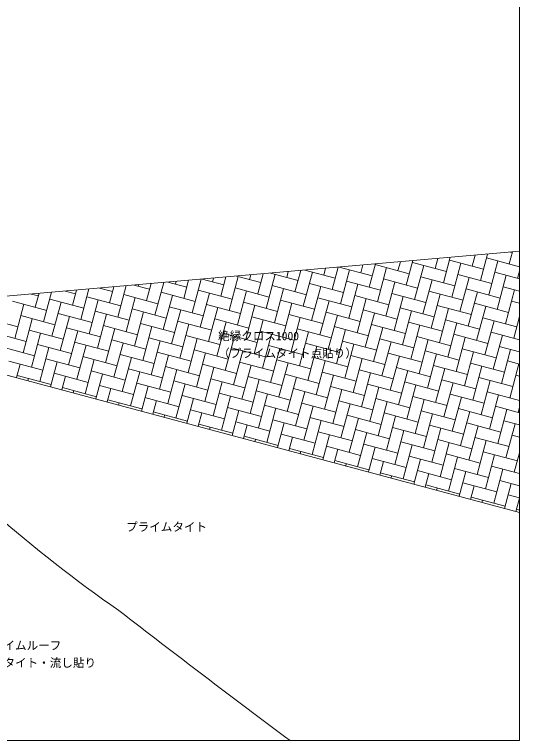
# Model space of a CAD drawing. Units: millimetres, scale not verified. Extents: x -690 to 690, y -478 to 478.
# Drawn here: x 253 to 690, y -478 to 150 of the extents above; entities that cross this region are included whole.
import ezdxf
from ezdxf.enums import TextEntityAlignment as Align

# ---------------------------------------------------------------- set-up
doc = ezdxf.new("R2010")
doc.units = ezdxf.units.MM
doc.header["$LTSCALE"] = 2
for name, color, linetype, lineweight in [('0-0_0', 7, 'Continuous', 18), ('0-1_WAKU', 7, 'Continuous', 18), ('0-2_BOUSUI', 1, 'Continuous', 18), ('0-3_MOJI', 7, 'Continuous', 18), ('0-4_HATCH', 9, 'Continuous', 18)]:
    doc.layers.add(name, color=color, linetype=linetype, lineweight=lineweight)
doc.styles.add('ＭＳ ゴシック', font='')
doc.styles.get('ＭＳ ゴシック').set_extended_font_data('MS Gothic')

msp = doc.modelspace()

# ---------------------------------------------------------------- linework, layer by layer
at = {"layer": '0-0_0'}
for p, q in [((122.474, -104.321), (690, -54.669)), ((116.19, -126.682), (690, -280.434))]:
    msp.add_line(p, q, dxfattribs=at)
at = {"layer": '0-1_WAKU'}
msp.add_lwpolyline([(-690, -477.5), (690, -477.5), (690, 477.5), (-690, 477.5)], close=True, dxfattribs=at)
msp.add_lwpolyline([(-690, -477.5), (690, -477.5), (690, 477.5), (-690, 477.5)], close=True, dxfattribs=at)
at = {"layer": '0-2_BOUSUI'}
for centre, radius, start, end in [((1052.734, 653.013), 1240.808, 228.80776, 235.1459), ((6319.485, 7355.922), 9763.54, 232.2615, 233.35162)]:
    msp.add_arc(centre, radius, start, end, dxfattribs=at)
at = {"layer": '0-4_HATCH'}
for p, q in [((681.151, -65.662), (683.955, -55.198)), ((683.781, -55.848), (681.994, -55.369)), ((592.122, -83.88), (597.788, -62.736)), ((617.009, -69.512), (619.33, -60.852)), ((624.194, -81.955), (630.101, -59.909)), ((658.894, -70.216), (629.453, -62.328)), ((649.08, -67.587), (651.642, -58.025)), ((656.265, -80.03), (662.413, -57.082)), ((690, -68.033), (661.524, -60.403)), ((527.98, -87.73), (533.163, -68.39)), ((562.681, -75.991), (534.03, -68.314)), ((552.867, -73.362), (554.704, -66.506)), ((560.051, -85.805), (565.475, -65.563)), ((594.752, -74.066), (565.311, -66.178)), ((567.236, -98.249), (575.124, -68.807)), ((584.938, -71.437), (587.017, -63.679)), ((626.823, -72.141), (597.382, -64.253)), ((599.307, -96.324), (607.196, -66.882)), ((631.378, -94.399), (639.267, -64.957)), ((663.449, -92.474), (671.338, -63.032)), ((456.654, -79.137), (457.766, -74.987)), ((463.838, -91.58), (468.537, -74.044)), ((471.023, -104.024), (478.911, -74.582)), ((498.539, -79.841), (474.845, -73.492)), ((488.725, -77.212), (490.079, -72.16)), ((495.909, -89.655), (500.85, -71.217)), ((503.094, -102.099), (510.982, -72.657)), ((530.61, -77.916), (504.437, -70.903)), ((520.796, -75.287), (522.392, -69.333)), ((535.165, -100.174), (543.053, -70.732)), ((666.078, -82.66), (636.637, -74.771)), ((690, -78.551), (668.708, -72.846)), ((688.336, -78.105), (690, -71.893)), ((402.326, -85.616), (386.066, -81.26)), ((392.512, -82.987), (393.141, -80.641)), ((399.696, -95.43), (403.912, -79.698)), ((406.881, -107.874), (414.683, -78.756)), ((434.397, -83.691), (415.659, -78.671)), ((424.583, -81.062), (425.454, -77.814)), ((431.767, -93.505), (436.224, -76.871)), ((438.952, -105.949), (446.84, -76.507)), ((466.468, -81.766), (445.252, -76.082)), ((569.865, -88.435), (540.424, -80.546)), ((601.936, -86.51), (572.495, -78.621)), ((574.42, -110.692), (582.309, -81.251)), ((634.007, -84.585), (604.566, -76.696)), ((606.491, -108.767), (614.38, -79.326)), ((638.562, -106.842), (646.451, -77.401)), ((670.633, -104.917), (678.522, -75.476)), ((310.668, -113.649), (317.744, -87.237)), ((338.184, -89.466), (326.881, -86.438)), ((328.37, -86.837), (328.515, -86.295)), ((335.554, -99.28), (339.286, -85.352)), ((342.739, -111.724), (350.057, -84.41)), ((370.255, -87.541), (356.473, -83.849)), ((360.441, -84.912), (360.828, -83.468)), ((367.625, -97.355), (371.599, -82.525)), ((374.81, -109.799), (382.37, -81.583)), ((473.652, -94.21), (444.211, -86.321)), ((505.723, -92.285), (476.282, -84.396)), ((478.207, -116.467), (486.096, -87.026)), ((537.794, -90.36), (508.353, -82.471)), ((510.278, -114.542), (518.167, -85.101)), ((542.349, -112.617), (550.238, -83.176)), ((673.263, -95.103), (643.821, -87.214)), ((690, -89.07), (675.892, -85.289)), ((274.042, -93.316), (267.695, -91.616)), ((271.412, -103.13), (274.661, -91.006)), ((278.596, -115.574), (285.432, -90.064)), ((306.113, -91.391), (297.288, -89.027)), ((303.483, -101.205), (306.974, -88.179)), ((345.368, -101.91), (315.927, -94.021)), ((377.439, -99.985), (347.998, -92.096)), ((409.51, -98.06), (380.069, -90.171)), ((381.994, -122.242), (389.883, -92.801)), ((441.581, -96.135), (412.14, -88.246)), ((414.065, -120.317), (421.954, -90.876)), ((446.136, -118.392), (454.025, -88.951)), ((577.049, -100.878), (547.608, -92.989)), ((609.121, -98.953), (579.679, -91.064)), ((581.604, -123.135), (589.493, -93.694)), ((641.192, -97.028), (611.75, -89.139)), ((613.675, -121.21), (621.564, -91.769)), ((645.746, -119.285), (653.635, -89.844)), ((677.817, -117.36), (685.706, -87.919)), ((281.226, -105.76), (251.785, -97.871)), ((313.297, -103.835), (283.856, -95.946)), ((285.781, -128.017), (293.67, -98.576)), ((317.852, -126.092), (325.741, -96.651)), ((349.923, -124.167), (357.812, -94.726)), ((480.836, -106.653), (451.395, -98.764)), ((512.907, -104.728), (483.466, -96.839)), ((485.391, -128.91), (493.28, -99.469)), ((544.978, -102.803), (515.537, -94.914)), ((517.462, -126.985), (525.351, -97.544)), ((549.533, -125.06), (557.422, -95.619)), ((680.447, -107.547), (651.005, -99.658)), ((690, -99.588), (683.076, -97.733)), ((253.71, -129.942), (261.598, -100.501)), ((352.552, -114.353), (323.111, -106.464)), ((384.623, -112.428), (355.182, -104.539)), ((416.694, -110.503), (387.253, -102.614)), ((389.178, -134.685), (397.067, -105.244)), ((448.765, -108.578), (419.324, -100.689)), ((421.249, -132.76), (429.138, -103.319)), ((453.32, -130.835), (461.209, -101.394)), ((584.234, -113.322), (554.792, -105.433)), ((616.305, -111.397), (586.863, -103.508)), ((588.788, -135.579), (596.677, -106.137)), ((648.376, -109.472), (618.934, -101.583)), ((620.859, -133.654), (628.748, -104.212)), ((652.93, -131.729), (660.819, -102.287)), ((256.339, -120.128), (226.898, -112.239)), ((288.41, -118.203), (258.969, -110.314)), ((320.481, -116.278), (291.04, -108.389)), ((292.965, -140.46), (300.854, -111.019)), ((325.036, -138.535), (332.925, -109.094)), ((357.107, -136.61), (364.996, -107.169)), ((488.021, -119.097), (458.579, -111.208)), ((520.092, -117.172), (490.65, -109.283)), ((492.575, -141.354), (500.464, -111.912)), ((552.163, -115.247), (522.721, -107.358)), ((524.646, -139.429), (532.535, -109.987)), ((556.717, -137.504), (564.606, -108.062)), ((687.631, -119.99), (658.19, -112.101)), ((685.001, -129.804), (690, -111.149)), ((260.894, -142.385), (268.783, -112.944)), ((359.737, -126.797), (330.295, -118.908)), ((391.808, -124.872), (362.366, -116.983)), ((423.879, -122.947), (394.437, -115.058)), ((396.362, -147.129), (404.251, -117.687)), ((455.95, -121.022), (426.508, -113.133)), ((428.433, -145.204), (436.322, -115.762)), ((460.504, -143.279), (468.393, -113.837)), ((591.418, -125.765), (561.976, -117.876)), ((623.489, -123.84), (594.047, -115.951)), ((595.972, -148.022), (603.861, -118.581)), ((655.56, -121.915), (626.119, -114.026)), ((628.044, -146.097), (635.932, -116.656)), ((660.115, -144.172), (668.003, -114.731)), ((263.523, -132.572), (234.082, -124.683)), ((295.595, -130.647), (266.153, -122.758)), ((268.078, -154.829), (275.967, -125.387)), ((327.666, -128.722), (298.224, -120.833)), ((300.149, -152.904), (308.038, -123.462)), ((332.22, -150.979), (340.109, -121.537)), ((364.291, -149.054), (372.18, -119.612)), ((495.205, -131.54), (465.763, -123.651)), ((527.276, -129.615), (497.834, -121.726)), ((499.759, -153.797), (507.648, -124.356)), ((559.347, -127.69), (529.905, -119.801)), ((531.83, -151.872), (539.719, -122.431)), ((563.901, -149.947), (571.79, -120.506)), ((690, -131.143), (665.374, -124.545)), ((366.921, -139.24), (337.479, -131.351)), ((398.992, -137.315), (369.55, -129.426)), ((431.063, -135.39), (401.621, -127.501)), ((403.546, -159.572), (411.435, -130.131)), ((463.134, -133.465), (433.692, -125.576)), ((435.617, -157.647), (443.506, -128.206)), ((467.688, -155.722), (475.577, -126.281)), ((598.602, -138.208), (569.161, -130.32)), ((630.673, -136.283), (601.232, -128.395)), ((603.157, -160.466), (611.046, -131.024)), ((662.744, -134.358), (633.303, -126.47)), ((635.228, -158.541), (643.117, -129.099)), ((667.299, -156.616), (675.188, -127.174)), ((270.708, -145.015), (241.266, -137.126)), ((302.779, -143.09), (273.337, -135.201)), ((275.262, -167.272), (283.151, -137.831)), ((334.85, -141.165), (305.408, -133.276)), ((307.333, -165.347), (315.222, -135.906)), ((339.404, -163.422), (347.293, -133.981)), ((371.475, -161.497), (379.364, -132.056)), ((470.318, -145.908), (440.877, -138.02)), ((502.389, -143.983), (472.948, -136.095)), ((534.46, -142.058), (505.019, -134.17)), ((506.944, -166.241), (514.832, -136.799)), ((566.531, -140.133), (537.09, -132.245)), ((539.015, -164.316), (546.903, -134.874)), ((571.086, -162.391), (578.974, -132.949)), ((690, -141.662), (672.558, -136.988)), ((374.105, -151.683), (344.664, -143.795)), ((406.176, -149.758), (376.735, -141.87)), ((438.247, -147.833), (408.806, -139.945)), ((410.731, -172.016), (418.619, -142.574)), ((442.802, -170.091), (450.69, -140.649)), ((474.873, -168.166), (482.761, -138.724)), ((605.786, -150.652), (576.345, -142.763)), ((637.857, -148.727), (608.416, -140.838)), ((610.341, -172.909), (618.23, -143.468)), ((669.928, -146.802), (640.487, -138.913)), ((642.412, -170.984), (650.301, -141.543)), ((674.483, -169.059), (682.372, -139.618)), ((277.892, -157.458), (248.45, -149.57)), ((309.963, -155.533), (280.521, -147.645)), ((284.568, -171.798), (290.335, -150.274)), ((342.034, -153.608), (312.593, -145.72)), ((314.518, -177.791), (322.406, -148.349)), ((346.589, -175.866), (354.477, -146.424)), ((378.66, -173.941), (386.548, -144.499)), ((477.502, -158.352), (448.061, -150.463)), ((509.573, -156.427), (480.132, -148.538)), ((541.644, -154.502), (512.203, -146.613)), ((514.128, -178.684), (522.017, -149.243)), ((573.715, -152.577), (544.274, -144.688)), ((546.199, -176.759), (554.088, -147.318)), ((578.27, -174.834), (586.159, -145.393)), ((690, -152.18), (679.742, -149.431)), ((255.126, -163.91), (258.264, -152.199)), ((381.289, -164.127), (351.848, -156.238)), ((413.36, -162.202), (383.919, -154.313)), ((445.431, -160.277), (415.99, -152.388)), ((417.915, -184.459), (425.804, -155.018)), ((449.986, -182.534), (457.875, -153.093)), ((482.057, -180.609), (489.946, -151.168)), ((612.971, -163.095), (583.529, -155.206)), ((645.042, -161.17), (615.6, -153.281)), ((617.525, -185.352), (625.414, -155.911)), ((677.113, -159.245), (647.671, -151.356)), ((649.596, -183.427), (657.485, -153.986)), ((681.667, -181.502), (689.556, -152.061)), ((285.076, -169.902), (255.635, -162.013)), ((317.147, -167.977), (287.706, -160.088)), ((294.382, -174.428), (297.52, -162.718)), ((349.218, -166.052), (319.777, -158.163)), ((323.823, -182.317), (329.591, -160.793)), ((353.773, -188.309), (361.662, -158.868)), ((385.844, -186.384), (393.733, -156.943)), ((484.686, -170.795), (455.245, -162.906)), ((516.757, -168.87), (487.316, -160.981)), ((548.828, -166.945), (519.387, -159.056)), ((521.312, -191.127), (529.201, -161.686)), ((580.899, -165.02), (551.458, -157.131)), ((553.383, -189.202), (561.272, -159.761)), ((585.454, -187.277), (593.343, -157.836)), ((690, -162.698), (686.926, -161.875)), ((264.94, -166.539), (265.448, -164.643)), ((388.473, -176.57), (359.032, -168.681)), ((420.544, -174.645), (391.103, -166.756)), ((393.028, -198.827), (400.917, -169.386)), ((452.615, -172.72), (423.174, -164.831)), ((425.099, -196.902), (432.988, -167.461)), ((457.17, -194.977), (465.059, -165.536)), ((489.241, -193.052), (497.13, -163.611)), ((620.155, -175.539), (590.713, -167.65)), ((652.226, -173.614), (622.784, -165.725)), ((624.709, -197.796), (632.598, -168.354)), ((684.297, -171.689), (654.855, -163.8)), ((656.78, -195.871), (664.669, -166.429)), ((324.331, -180.42), (294.89, -172.531)), ((304.196, -177.058), (304.704, -175.161)), ((356.402, -178.495), (326.961, -170.606)), ((333.637, -184.946), (336.775, -173.236)), ((363.078, -192.835), (368.846, -171.311)), ((491.871, -183.239), (462.429, -175.35)), ((523.942, -181.314), (494.5, -173.425)), ((556.013, -179.389), (526.571, -171.5)), ((528.496, -203.571), (536.385, -174.129)), ((588.084, -177.464), (558.642, -169.575)), ((560.567, -201.646), (568.456, -172.204)), ((592.638, -199.721), (600.527, -170.279)), ((395.658, -189.014), (366.216, -181.125)), ((427.729, -187.089), (398.287, -179.2)), ((402.334, -203.354), (408.101, -181.829)), ((459.8, -185.164), (430.358, -177.275)), ((432.283, -209.346), (440.172, -179.904)), ((464.354, -207.421), (472.243, -177.979)), ((496.425, -205.496), (504.314, -176.054)), ((627.339, -187.982), (597.897, -180.093)), ((659.41, -186.057), (629.969, -178.168)), ((631.894, -210.239), (639.782, -180.798)), ((690, -183.735), (662.04, -176.243)), ((663.965, -208.314), (671.853, -178.873)), ((363.587, -190.939), (334.145, -183.05)), ((343.451, -187.576), (343.959, -185.679)), ((372.892, -195.465), (376.03, -183.754)), ((499.055, -195.682), (469.613, -187.793)), ((531.126, -193.757), (501.684, -185.868)), ((563.197, -191.832), (533.755, -183.943)), ((535.68, -216.014), (543.569, -186.573)), ((595.268, -189.907), (565.826, -182.018)), ((567.751, -214.089), (575.64, -184.648)), ((599.823, -212.164), (607.711, -182.723)), ((402.842, -201.457), (373.4, -193.568)), ((434.913, -199.532), (405.471, -191.643)), ((412.147, -205.983), (415.285, -194.273)), ((466.984, -197.607), (437.542, -189.718)), ((441.589, -213.872), (447.356, -192.348)), ((471.538, -219.864), (479.427, -190.423)), ((503.609, -217.939), (511.498, -188.498)), ((602.452, -202.35), (573.011, -194.462)), ((634.523, -200.425), (605.082, -192.537)), ((666.594, -198.5), (637.153, -190.612)), ((639.078, -222.683), (646.967, -193.241)), ((690, -194.254), (669.224, -188.687)), ((671.149, -220.758), (679.038, -191.316)), ((688.851, -193.946), (690, -189.659)), ((382.706, -198.094), (383.214, -196.198)), ((506.239, -208.125), (476.798, -200.237)), ((538.31, -206.2), (508.869, -198.312)), ((570.381, -204.275), (540.94, -196.387)), ((542.865, -228.458), (550.753, -199.016)), ((574.936, -226.533), (582.824, -197.091)), ((607.007, -224.608), (614.896, -195.166)), ((442.097, -211.975), (412.656, -204.087)), ((421.961, -208.613), (422.469, -206.716)), ((474.168, -210.05), (444.727, -202.162)), ((451.403, -216.502), (454.54, -204.791)), ((480.844, -224.39), (486.611, -202.866)), ((510.794, -230.383), (518.682, -200.941)), ((609.636, -214.794), (580.195, -206.905)), ((641.707, -212.869), (612.266, -204.98)), ((673.778, -210.944), (644.337, -203.055)), ((646.262, -235.126), (654.151, -205.685)), ((690, -204.772), (676.408, -201.13)), ((678.333, -233.201), (686.222, -203.76)), ((513.423, -220.569), (483.982, -212.68)), ((545.494, -218.644), (516.053, -210.755)), ((577.565, -216.719), (548.124, -208.83)), ((550.049, -240.901), (557.938, -211.46)), ((582.12, -238.976), (590.009, -209.535)), ((614.191, -237.051), (622.08, -207.61)), ((481.352, -222.494), (451.911, -214.605)), ((461.216, -219.131), (461.725, -217.235)), ((490.658, -227.02), (493.796, -215.31)), ((520.099, -234.909), (525.867, -213.385)), ((616.821, -227.237), (587.379, -219.348)), ((648.892, -225.312), (619.45, -217.423)), ((680.963, -223.387), (651.521, -215.498)), ((653.446, -247.569), (661.335, -218.128)), ((690, -215.29), (683.592, -213.573)), ((520.607, -233.012), (491.166, -225.123)), ((552.678, -231.087), (523.237, -223.198)), ((529.913, -237.538), (533.051, -225.828)), ((584.749, -229.162), (555.308, -221.273)), ((559.354, -245.427), (565.122, -223.903)), ((589.304, -251.419), (597.193, -221.978)), ((621.375, -249.494), (629.264, -220.053)), ((500.472, -229.65), (500.98, -227.753)), ((624.005, -239.681), (594.563, -231.792)), ((656.076, -237.756), (626.634, -229.867)), ((688.147, -235.831), (658.705, -227.942)), ((660.63, -260.013), (668.519, -230.571)), ((685.517, -245.644), (690, -228.914)), ((559.863, -243.531), (530.421, -235.642)), ((539.727, -240.168), (540.235, -238.271)), ((591.934, -241.606), (562.492, -233.717)), ((569.168, -248.057), (572.306, -236.346)), ((598.61, -255.946), (604.377, -234.421)), ((628.559, -261.938), (636.448, -232.496)), ((631.189, -252.124), (601.748, -244.235)), ((663.26, -250.199), (633.819, -242.31)), ((690, -246.846), (665.89, -240.385)), ((667.815, -272.456), (675.703, -243.015)), ((599.118, -254.049), (569.676, -246.16)), ((578.982, -250.686), (579.49, -248.79)), ((608.424, -258.575), (611.561, -246.865)), ((637.865, -266.464), (643.632, -244.94)), ((638.373, -264.568), (608.932, -256.679)), ((670.444, -262.643), (641.003, -254.754)), ((690, -257.364), (673.074, -252.829)), ((677.12, -276.982), (682.888, -255.458)), ((618.237, -261.205), (618.746, -259.308)), ((647.679, -269.094), (650.817, -257.383)), ((677.628, -275.086), (648.187, -267.197)), ((690, -267.882), (680.258, -265.272)), ((686.934, -279.612), (690, -268.17)), ((657.493, -271.723), (658.001, -269.827)), ((690, -278.401), (687.442, -277.716))]:
    msp.add_line(p, q, dxfattribs=at)

# ---------------------------------------------------------------- texts
at = {"layer": '0-3_MOJI', "style": 'ＭＳ ゴシック'}
for s, p in [('絶縁クロス1000', (429.444, -133.762)), ('（プライムタイト点貼り）', (429.444, -148.762)), ('プライムタイト', (349.899, -298.778)), ('強力プライムルーフ', (203.88, -401.304)), ('プライムタイト・流し貼り', (203.88, -416.304))]:
    msp.add_text(s, height=7.331, dxfattribs=at).set_placement(p, align=Align.BOTTOM_LEFT)

doc.saveas('drawing.dxf')
